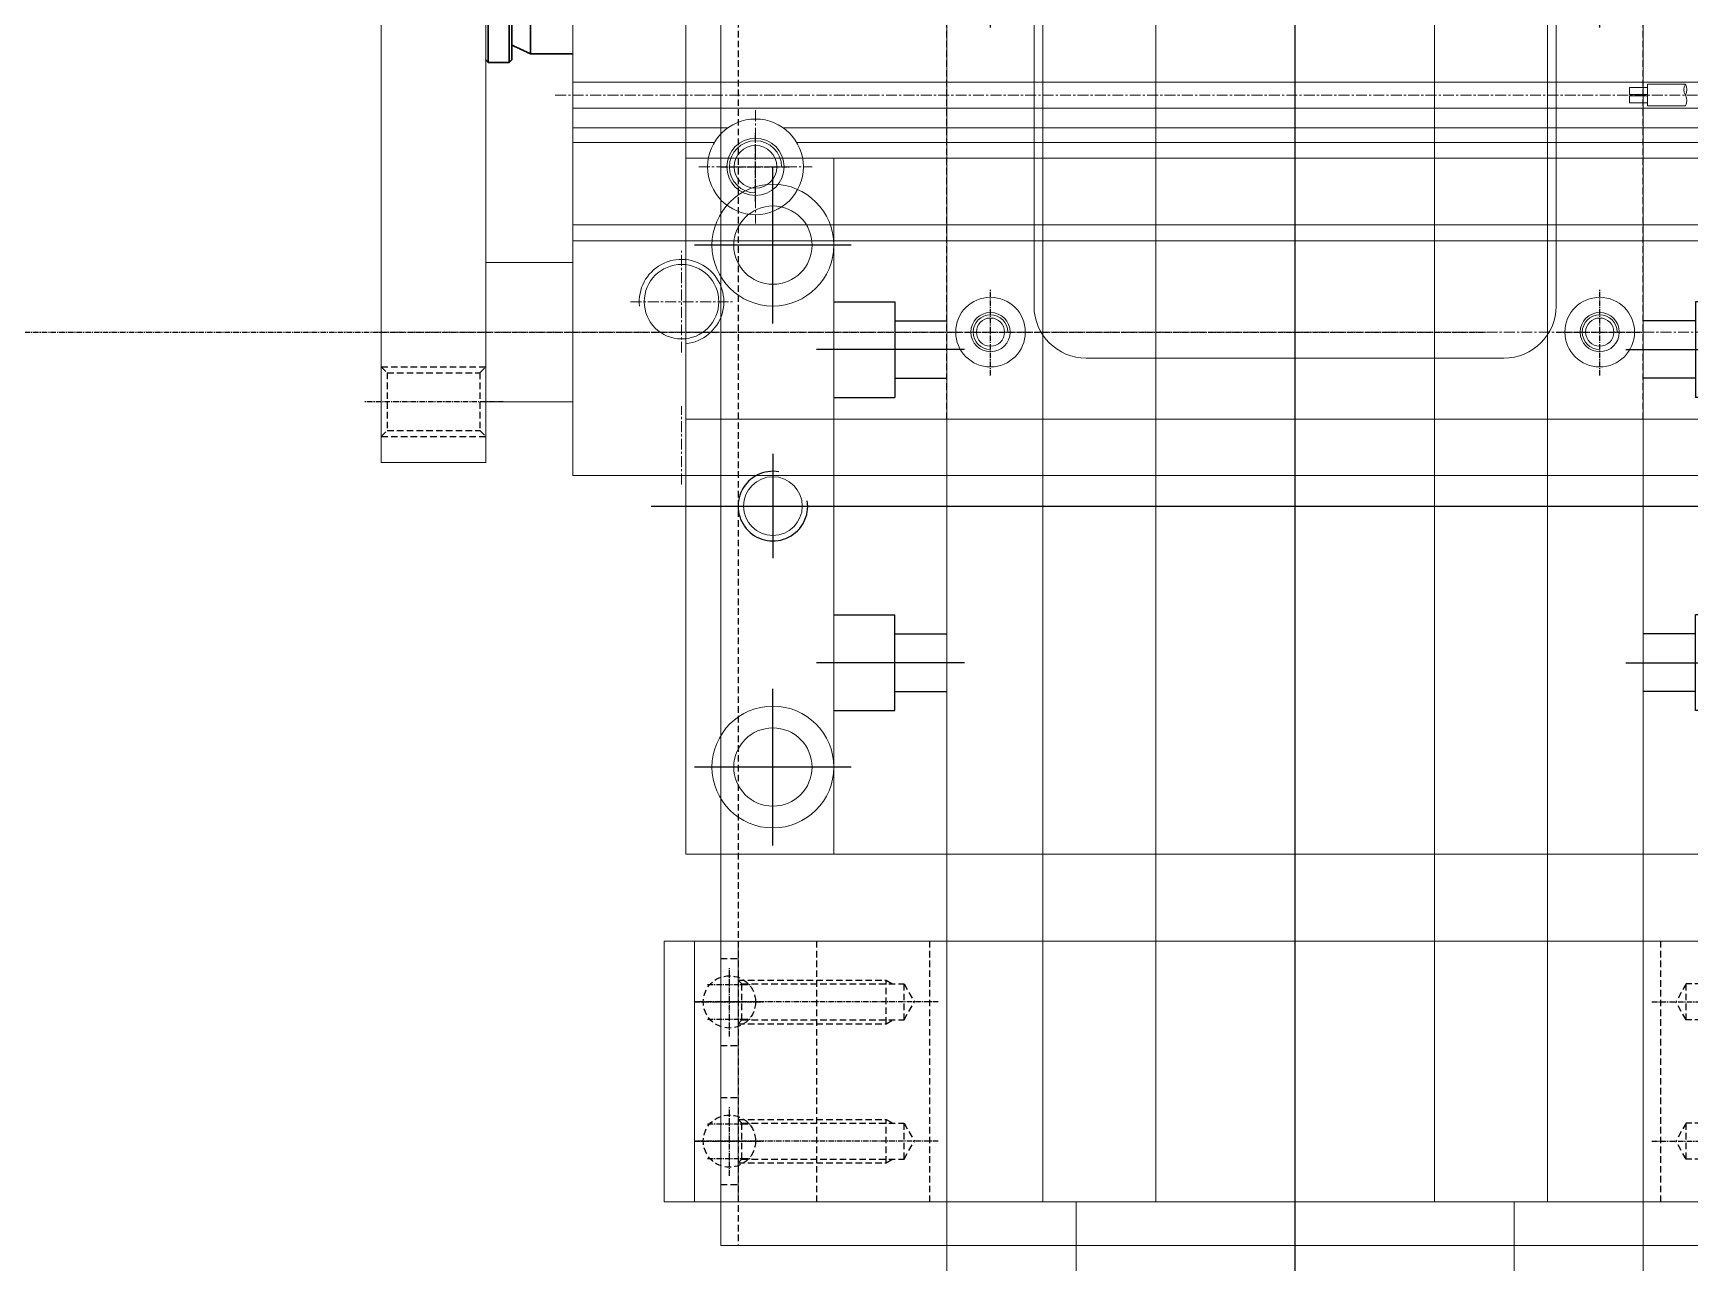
# Model space of a CAD drawing. Header units: millimetres. Extents: x -32759 to 129432, y 390 to 54305.
# Drawn here: x 18424.9 to 18615.2, y 24426.2 to 24567.5 of the extents above; entities that cross this region are included whole.
import ezdxf

# ---------------------------------------------------------------- set-up
doc = ezdxf.new("R2010")
doc.units = ezdxf.units.MM
for name, pattern in [('CENTER', [2, 1.25, -0.25, 0.25, -0.25]), ('DASHED', [19.049999999999997, 12.7, -6.35]), ('HIDDEN', [0.375, 0.25, -0.125])]:
    doc.linetypes.add(name, pattern=pattern)
for name, color, linetype in [('1', 20, 'Continuous'), ('2', 2, 'DASHED'), ('4', 102, 'Continuous'), ('CL', 1, 'CENTER'), ('HL', 2, 'HIDDEN')]:
    doc.layers.add(name, color=color, linetype=linetype)
doc.layers.add('_BODY', color=7, linetype='Continuous', lineweight=13)

# ---------------------------------------------------------------- blocks, each defined once
blk = doc.blocks.new('A$C47CB2BA3')
at = {"color": 150}
for p, q in [((3.999995988277078, 79.99999733474759), (3.999995988277078, -2.6652560337e-06)), ((143.9999959882771, 79.99999733474395), (3.999995988277078, 79.99999733474395)), ((20.99999598827708, 79.99999733474395), (20.99999598827708, -2.6652560337e-06)), ((33.99999598827708, 79.99999733474395), (33.99999598827708, -2.6652560337e-06)), ((113.9999959882771, 79.99999733474395), (113.9999959882771, -2.6652560337e-06)), ((126.999995988277, 79.99999733474395), (126.999995988277, -2.6652560337e-06)), ((143.9999959882771, 79.99999733474759), (143.9999959882752, -2.6652560337e-06)), ((143.9999959882771, -2.6652560337e-06), (3.999995988277078, -2.6652560337e-06))]:
    blk.add_line(p, q, dxfattribs=at)
for centre, radius in [((13.99999598827708, 69.99999733474395), 7), ((133.999995988277, 69.99999733474395), 7), ((13.99999598827708, 69.99999733474395), 4.5), ((133.999995988277, 69.99999733474395), 4.5), ((13.99999598827708, 39.99999733474396), 3.375), ((133.999995988277, 39.99999733474761), 3.375), ((13.99999598827708, 9.999997334743966), 7), ((133.999995988277, 9.999997334743966), 7), ((13.99999598827708, 9.999997334743966), 4.5), ((133.999995988277, 9.999997334743966), 4.5)]:
    blk.add_circle(centre, radius, dxfattribs=at)
at = {"layer": '1'}
for p, q in [((73.99999598827708, 79.99999733474395), (73.99999598827708, -2.6652560337e-06)), ((13.99999598827708, 78.99999733474395), (13.99999598827708, 60.99999733474397)), ((133.999995988277, 78.99999733474395), (133.999995988277, 60.99999733474397)), ((22.99999598827708, 69.99999733474395), (4.999995988277078, 69.99999733474395)), ((124.9999959882771, 69.99999733474395), (142.9999959882771, 69.99999733474395)), ((35.99999598827708, 57.99999733474397), (18.99999598827526, 57.99999733474397)), ((35.99999598827526, 57.99999733474397), (18.99999598827526, 57.99999733474397)), ((111.9999959882807, 57.99999733474397), (128.9999959882807, 57.99999733474397)), ((111.9999959882807, 57.99999733474397), (128.9999959882807, 57.99999733474397)), ((13.99999598827708, 33.99999733474397), (13.99999598827708, 45.99999733474397)), ((133.999995988277, 33.99999733474761), (133.999995988277, 45.9999973347476)), ((147.9999959882771, 39.99999733474396), (-4.0117229219e-06, 39.99999733474396)), ((35.99999598827708, 21.99999733474397), (18.99999598827526, 21.99999733474397)), ((35.99999598827526, 21.99999733474397), (18.99999598827526, 21.99999733474397)), ((111.9999959882807, 21.99999733474397), (128.9999959882807, 21.99999733474397)), ((111.9999959882807, 21.99999733474397), (128.9999959882807, 21.99999733474397)), ((13.99999598827708, 18.99999733474396), (13.99999598827708, 0.9999973347439663)), ((133.999995988277, 18.99999733474396), (133.999995988277, 0.9999973347439663)), ((22.99999598827708, 9.999997334743966), (4.999995988277078, 9.999997334743966)), ((124.9999959882771, 9.999997334743966), (142.9999959882771, 9.999997334743966))]:
    blk.add_line(p, q, dxfattribs=at)
at = {"layer": '2'}
for p, q in [((20.99999598827708, 63.49999733474397), (27.99999598827708, 63.49999733474397)), ((27.99999598827708, 63.49999733474397), (27.99999598827708, 52.49999733474396)), ((119.9999959882807, 63.49999733474397), (119.9999959882807, 52.49999733474396)), ((126.9999959882807, 63.49999733474397), (119.9999959882807, 63.49999733474397)), ((27.99999598827708, 61.29999733474687), (33.99999598827526, 61.29999733474687)), ((119.9999959882807, 61.29999733474687), (113.9999959882807, 61.29999733474687)), ((27.99999598827708, 54.69999733474105), (33.99999598827526, 54.69999733474105)), ((119.9999959882807, 54.69999733474105), (113.9999959882807, 54.69999733474105)), ((20.99999598827708, 52.49999733474396), (27.99999598827708, 52.49999733474396)), ((126.9999959882807, 52.49999733474396), (119.9999959882807, 52.49999733474396)), ((20.99999598827708, 27.49999733474397), (27.99999598827708, 27.49999733474397)), ((27.99999598827708, 16.49999733474396), (27.99999598827708, 27.49999733474397)), ((119.9999959882807, 16.49999733474396), (119.9999959882807, 27.49999733474397)), ((126.9999959882807, 27.49999733474397), (119.9999959882807, 27.49999733474397)), ((27.99999598827708, 25.29999733474688), (33.99999598827526, 25.29999733474688)), ((119.9999959882807, 25.29999733474688), (113.9999959882807, 25.29999733474688)), ((27.99999598827708, 18.69999733474105), (33.99999598827526, 18.69999733474105)), ((119.9999959882807, 18.69999733474105), (113.9999959882807, 18.69999733474105)), ((20.99999598827708, 16.49999733474396), (27.99999598827708, 16.49999733474396)), ((126.9999959882807, 16.49999733474396), (119.9999959882807, 16.49999733474396))]:
    blk.add_line(p, q, dxfattribs=at)
at = {"layer": '4'}
for centre in [(13.99999598827708, 39.99999733474396), (133.999995988277, 39.99999733474761)]:
    blk.add_arc(centre, 4, 260.2684532389634, 188.8135262855529, dxfattribs=at)
blk = doc.blocks.new('5rtyy')
at = {"layer": 'CL', "ltscale": 0.5}
blk.add_line((305808.3879861646, 12182.59587022103), (305792.3879861645, 12182.59587022103), dxfattribs=at)
at = {"layer": 'HL', "ltscale": 3}
for p, q in [((305794.3879861646, 12186.59587022103), (305795.0645686649, 12185.91928772069)), ((305794.3879861646, 12186.59587022103), (305806.3879861645, 12186.59587022103)), ((305795.0645686649, 12185.91928772069), (305795.0645686649, 12179.27245272137)), ((305795.0645686649, 12185.91928772069), (305805.7114036643, 12185.91928772069)), ((305805.7114036643, 12185.91928772069), (305806.3879861645, 12186.59587022103)), ((305805.7114036643, 12185.91928772069), (305805.7114036643, 12179.27245272137)), ((305794.3879861646, 12178.59587022103), (305795.0645686649, 12179.27245272137)), ((305795.0645686649, 12179.27245272137), (305805.7114036643, 12179.27245272137)), ((305805.7114036643, 12179.27245272137), (305806.3879861645, 12178.59587022103)), ((305794.3879861646, 12178.59587022103), (305806.3879861645, 12178.59587022103))]:
    blk.add_line(p, q, dxfattribs=at)
blk = doc.blocks.new('yuityur')
for p, q in [((317600.4812906328, 15101.29679105121), (317437.9812906328, 15101.29679105121)), ((317600.4812906328, 15101.29679105121), (317600.4812906328, 14988.29679301816)), ((317622.4812906328, 15099.79679203468), (317610.4812906328, 15099.79679203468)), ((317610.4812906328, 15099.79679203468), (317610.4812906328, 14989.79679203469)), ((317622.4812906328, 15099.79679203468), (317622.4812906328, 14989.79679203469)), ((317610.4812906328, 15092.79679203469), (317600.4812906328, 15092.79679203469)), ((317610.4812906328, 15076.79679203469), (317600.4812906328, 15076.79679203469)), ((317600.4812906328, 15074.29679126013), (317437.9812906328, 15074.29679126013)), ((317600.4812906328, 15072.47693974935), (317437.9812906328, 15072.47693974935)), ((317574.7473700389, 15062.99679278272), (317460.2152112266, 15062.99679278272)), ((317600.4812906328, 15062.99679278272), (317584.2152112267, 15062.99679278272)), ((317576.3190130998, 15061.29679194528), (317458.6435681657, 15061.29679194528)), ((317600.4812906328, 15061.29679194528), (317582.6435681657, 15061.29679194528)), ((317600.4812906328, 15059.04679204214), (317437.9812906328, 15059.04679204214)), ((317476.9812913867, 15058.79679210174), (317476.9812913867, 15056.29679196763)), ((317600.4812906328, 15056.04679248172), (317437.9812906328, 15056.04679248172))]:
    blk.add_line(p, q)
at = {"color": 2, "linetype": 'CENTER'}
for p, q in [((317587.9812906328, 15102.29679161745), (317587.9812906328, 15093.29679161745)), ((317587.9812906328, 15087.15799831295), (317587.9812906328, 15075.43558378947)), ((317623.4812906328, 15084.79679203468), (317370.4812906328, 15084.79679203468)), ((317593.8424978945, 15081.29679105121), (317582.120083371, 15081.29679105121)), ((317579.4812906328, 15059.29679203469), (317579.4812906328, 15072.29679203468)), ((317585.9812906328, 15065.79679203469), (317572.9812906328, 15065.79679203469)), ((317602.4812906327, 15057.54679203469), (317435.9812906328, 15057.54679203469))]:
    blk.add_line(p, q, dxfattribs=at)
at = {"linetype": 'Continuous'}
for p, q in [((317476.9812913867, 15058.79679210174), (317472.6428924179, 15058.79679210174)), ((317479.049672005, 15058.42679213655), (317476.9812913867, 15058.42679213655)), ((317476.9812913867, 15057.62679212766), (317479.049672005, 15057.62679212766)), ((317476.9812913867, 15057.46679194171), (317479.049672005, 15057.46679194171)), ((317479.049672005, 15057.62679212766), (317479.049672005, 15058.42679213655)), ((317479.049672005, 15057.46679194171), (317479.049672005, 15056.66679193282)), ((317476.9812913867, 15056.29679196763), (317472.6428924179, 15056.29679196763)), ((317479.049672005, 15056.66679193282), (317476.9812913867, 15056.66679193282))]:
    blk.add_line(p, q, dxfattribs=at)
at = {"color": 7, "linetype": 'Continuous', "lineweight": 30}
for p, q in [((317607.4812906328, 15036.09679203469), (317607.4812906328, 15053.49679203468)), ((317607.7812906328, 15053.79679203469), (317607.7812906328, 15035.79679203468)), ((317610.1812906328, 15035.79679203468), (317610.1812906328, 15053.79679203469)), ((317605.3367837122, 15052.79679203469), (317605.3367837122, 15048.66977538088))]:
    blk.add_line(p, q, dxfattribs=at)
for centre, radius in [((317587.9812906328, 15081.29679105121), 4.283), ((317579.4812906328, 15065.79679203469), 5.5), ((317579.4812906328, 15065.79679203469), 3.299999999999999)]:
    blk.add_circle(centre, radius)
at = {"color": 2}
for centre, radius, start, end in [((317587.9812906328, 15081.29679105121), 4.861207261738095, 95.97299735435936, 5.972997358592306), ((317473.7254242307, 15058.17179206821), 1.250000067055226, 150.0000000014246, 209.9999999985754), ((317473.7254242307, 15056.92179200116), 1.250000067055226, 150.0000000014246, 209.9999999985754), ((317471.560360605, 15056.92179200116), 1.250000067055226, 330.0000000014246, 29.99999999857542)]:
    blk.add_arc(centre, radius, start, end, dxfattribs=at)
at = {"color": 7, "linetype": 'Continuous', "lineweight": 30}
for points in [[(317607.7812906328, 15053.79679203469), (317607.4812906328, 15053.49679203468)], [(317610.1812906328, 15053.79679203469), (317607.7812906328, 15053.79679203469)], [(317610.1812906328, 15053.79679203469), (317610.4812906328, 15053.49679203468)], [(317605.3367837122, 15052.79679203469), (317600.4812906328, 15052.79679203469)], [(317607.4812906328, 15051.79679203469), (317605.3367837122, 15052.79679203469)]]:
    blk.add_open_spline(points, degree=1, dxfattribs=at)
at = {"layer": 'CL', "ltscale": 0.5}
blk.add_line((317748.4812906328, 15084.79679203468), (317495.4812906328, 15084.79679203468), dxfattribs=at)
at = {"color": 1, "ltscale": 0.5, "rotation": 180}
blk.add_blockref('5rtyy', (623416.8692767973, 27275.39266225568), dxfattribs=at)
blk = doc.blocks.new('yuire')
at = {"ltscale": 0.5}
blk.add_circle((309666.9026595243, 37015.0765861217), 2.458733999999999, dxfattribs=at)
at = {"color": 1, "ltscale": 0.5}
blk.add_arc((309666.9026595243, 37015.0765861217), 3, 270, 180, dxfattribs=at)
at = {"layer": 'CL', "ltscale": 0.5}
for p, q in [((309666.9026595243, 37019.07658612169), (309666.9026595243, 37011.0765861217)), ((309662.9026595242, 37015.0765861217), (309670.9026595243, 37015.0765861217))]:
    blk.add_line(p, q, dxfattribs=at)
blk = doc.blocks.new('uyiowe')
at = {"ltscale": 0.5}
for radius in [4, 2.25]:
    blk.add_circle((309621.9492393732, 36922.16008243337), radius, dxfattribs=at)
at = {"layer": 'CL', "ltscale": 0.5}
for p, q in [((309621.9492393732, 36927.16008243337), (309621.9492393732, 36917.16008243338)), ((309616.9492393733, 36922.16008243337), (309626.9492393732, 36922.16008243337))]:
    blk.add_line(p, q, dxfattribs=at)
blk = doc.blocks.new('tituyt')
at = {"ltscale": 0.5}
for p, q in [((311409.1606329897, 38426.71802375285), (311409.1606329897, 38286.71802375279)), ((311409.1606329897, 38426.71802375285), (311519.1606310228, 38426.71802375285)), ((311519.1606310228, 38426.71802375285), (311519.1606310228, 38286.71802375279)), ((311409.1606329897, 38286.71802375279), (311519.1606310228, 38286.71802375275))]:
    blk.add_line(p, q, dxfattribs=at)
at = {"layer": 'CL', "ltscale": 0.5}
blk.add_line((311406.1606329896, 38356.71802375282), (311522.1606310228, 38356.71802375282), dxfattribs=at)
at = {"layer": 'HL', "ltscale": 3}
for p, q in [((311409.1606329897, 38396.71802375286), (311519.1606310228, 38396.71802375286)), ((311409.1606329897, 38316.71802375286), (311519.1606310228, 38316.71802375286))]:
    blk.add_line(p, q, dxfattribs=at)
for name, p in [('yuire', (1771.257972481951, 1403.641437630845)), ('yuire', (1813.257972481952, 1403.641437630845)), ('uyiowe', (1797.211392632976, 1469.557941319363)), ('uyiowe', (1837.211392632976, 1469.557941319363)), ('uyiowe', (1877.211392632976, 1469.557941319363)), ('uyiowe', (1797.211392632976, 1399.557941319421)), ('uyiowe', (1837.211392632976, 1399.557941319421)), ('uyiowe', (1877.211392632976, 1399.557941319421)), ('yuire', (1771.257972481951, 1279.64143763137)), ('yuire', (1813.257972481952, 1279.64143763137))]:
    blk.add_blockref(name, p)
blk = doc.blocks.new('7swew')
at = {"ltscale": 0.5}
blk.add_circle((309624.0273981653, 36940.4784554895), 1.6211138, dxfattribs=at)
at = {"color": 1, "ltscale": 0.5}
blk.add_arc((309624.0273981653, 36940.4784554895), 2, 270, 180, dxfattribs=at)
at = {"layer": 'CL', "ltscale": 0.5}
for p, q in [((309624.0273981653, 36943.4784554895), (309624.0273981653, 36937.4784554895)), ((309621.0273981653, 36940.4784554895), (309627.0273981653, 36940.4784554895))]:
    blk.add_line(p, q, dxfattribs=at)
blk = doc.blocks.new('yuirye')
at = {"ltscale": 0.5}
for p, q in [((311399.246299404, 25374.06701517463), (310699.2463013707, 25374.06701517463)), ((310699.2463013707, 25374.06701517462), (310699.2463013707, 25294.06701517456)), ((311386.2462994041, 25364.06701517462), (310712.2463013708, 25364.06701517462)), ((310706.2463013708, 25358.06701517462), (310706.2463013708, 25310.06701517456)), ((311386.2462994041, 25304.06701517456), (310712.2463013708, 25304.06701517456)), ((311399.2462994041, 25294.06701517456), (310699.2463013707, 25294.06701517456))]:
    blk.add_line(p, q, dxfattribs=at)
for centre, start, end in [((310712.2463013708, 25358.06701517462), 90, 180), ((310712.2463013708, 25310.06701517456), 180, 270)]:
    blk.add_arc(centre, 6, start, end, dxfattribs=at)
at = {"layer": 'CL', "ltscale": 0.5}
blk.add_line((310694.2463013707, 25334.06701517459), (311404.2462994041, 25334.06701517459), dxfattribs=at)
for p in [(1085.218902221997, -11571.41144031496), (1085.218902221997, -11641.4114403149)]:
    blk.add_blockref('7swew', p)
blk = doc.blocks.new('f78iy')
at = {"layer": 'CL', "ltscale": 0.5}
for p, q in [((312941.8509451241, 25995.17623510765), (312941.8509451241, 26003.1762351077)), ((312939.8509451241, 25996.67623510765), (312939.8509451241, 26001.6762351077)), ((312943.8509451242, 25996.67623510765), (312943.8509451242, 26001.6762351077))]:
    blk.add_line(p, q, dxfattribs=at)
at = {"layer": 'HL', "ltscale": 3}
for p, q in [((312936.8509451241, 25998.17623510765), (312936.8509451242, 26000.1762351077)), ((312946.8509451241, 25998.17623510765), (312946.8509451241, 26000.1762351077))]:
    blk.add_line(p, q, dxfattribs=at)
blk = doc.blocks.new('uyiret')
at = {"color": 6, "ltscale": 0.5}
for p in [(314179.8509451241, 26130.17623510765), (312929.8509451241, 25998.17623510765)]:
    blk.add_line(p, (312929.8509451241, 26130.17623510765), dxfattribs=at)
at = {"layer": 'HL', "ltscale": 3}
blk.add_line((314179.8509451241, 26128.17623510759), (312929.8509451241, 26128.17623510759), dxfattribs=at)
at = {"color": 6, "xscale": -1, "rotation": 180}
for p in [(0, 52128.35247021529), (16, 52128.35247021529)]:
    blk.add_blockref('f78iy', p, dxfattribs=at)
blk = doc.blocks.new('uitrtut')
at = {"layer": 'CL', "ltscale": 0.5}
for p, q in [((315044.850567129, 26081.25090619823), (315044.850567129, 26073.29461537401)), ((315040.8724217169, 26077.27276078612), (315048.8287125411, 26077.27276078612))]:
    blk.add_line(p, q, dxfattribs=at)
at = {"layer": 'HL', "ltscale": 3}
blk.add_circle((315044.850567129, 26077.27276078612), 3, dxfattribs=at)
blk = doc.blocks.new('t8reey')
at = {"layer": 'CL', "ltscale": 0.5}
blk.add_line((315050.8355124537, 26049.7985901963), (315025.8355124537, 26049.7985901963), dxfattribs=at)
at = {"layer": 'HL', "ltscale": 3}
for p, q in [((315027.8355124537, 26052.2985901963), (315028.268525254, 26051.865577396)), ((315027.8355124537, 26052.2985901963), (315044.8355124537, 26052.2985901963)), ((315028.268525254, 26051.865577396), (315028.268525254, 26047.73160299659)), ((315028.268525254, 26051.865577396), (315046.9024996534, 26051.865577396)), ((315044.8355124537, 26052.2985901963), (315044.8355124537, 26047.2985901963)), ((315044.8355124537, 26052.2985901963), (315045.5854906235, 26051.865577396)), ((315046.9024996534, 26051.865577396), (315046.9024996534, 26047.73160299659)), ((315046.9024996534, 26051.865577396), (315048.0959780626, 26049.7985901963)), ((315046.9024996534, 26047.73160299659), (315048.0959780626, 26049.7985901963)), ((315027.8355124537, 26047.2985901963), (315028.268525254, 26047.73160299659)), ((315027.8355124537, 26047.2985901963), (315044.8355124537, 26047.2985901963)), ((315028.268525254, 26047.73160299659), (315046.9024996534, 26047.73160299659)), ((315044.8355124537, 26047.2985901963), (315045.5854906235, 26047.73160299659))]:
    blk.add_line(p, q, dxfattribs=at)
blk = doc.blocks.new('t76rtyr')
at = {"ltscale": 0.5}
for p, q in [((314535.7391178384, 25980.96022302279), (314535.7391178384, 26010.9602230228)), ((314680.7391178385, 26010.9602230228), (314535.7391178384, 26010.9602230228)), ((314539.2391178385, 25980.96022302279), (314539.2391178385, 26010.9602230228)), ((314544.2391178386, 25980.96022302279), (314544.2391178386, 26010.9602230228)), ((314672.2391178385, 25980.9602230228), (314672.2391178384, 26010.9602230228)), ((314677.2391178385, 25980.9602230228), (314677.2391178385, 26010.9602230228)), ((314680.7391178385, 25980.96022302279), (314680.7391178384, 26010.96022302279)), ((314680.7391178385, 25980.96022302279), (314535.7391178384, 25980.96022302279))]:
    blk.add_line(p, q, dxfattribs=at)
at = {"layer": 'CL', "ltscale": 0.5}
blk.add_line((314608.2391178385, 26013.96022302279), (314608.2391178385, 25977.96022302279), dxfattribs=at)
at = {"layer": 'HL', "ltscale": 3}
for p, q in [((314553.2391178385, 25980.96022302279), (314553.2391178385, 26010.9602230228)), ((314566.2391178385, 25980.96022302279), (314566.2391178385, 26010.9602230228)), ((314650.2391178384, 25980.96022302279), (314650.2391178384, 26010.9602230228)), ((314663.2391178386, 25980.96022302279), (314663.2391178385, 26010.9602230228))]:
    blk.add_line(p, q, dxfattribs=at)
for name, p in [('uitrtut', (-501.6114492905326, -73.31253776326412)), ('uitrtut', (-371.6114492905326, -73.31253776326412)), ('t8reey', (-483.5963944935356, -45.83836864052017)), ('uitrtut', (-501.6114492905326, -89.31253776326412)), ('uitrtut', (-371.6114492905326, -89.31253776326412)), ('t8reey', (-483.596394493652, -61.83836864052017))]:
    blk.add_blockref(name, p)
at = {"xscale": -1, "rotation": 359.9999999997329}
for p in [(629700.0746301706, -45.83836864191715), (629700.0746301706, -61.83836864191715)]:
    blk.add_blockref('t8reey', p, dxfattribs=at)
blk = doc.blocks.new('76irytr')
at = {"color": 0, "linetype": 'Continuous', "lineweight": 15}
for p, q in [((312934.8509451241, 30375.40740340608), (312844.8509451242, 30375.40740340608)), ((312934.8509451241, 30375.40740340608), (312934.8509451241, 30295.40740340608)), ((312934.8509451241, 30375.40740251201), (312934.8509451241, 30374.40740048545)), ((312934.8509451241, 30374.40740048545), (312934.8509451241, 30370.40740355509)), ((312934.8509451241, 30364.40740257161), (312934.8509451241, 30370.40740355509)), ((312934.8509451241, 30364.40740257161), (312934.8509451241, 30362.30740055102)), ((312934.8509451241, 30362.30740055102), (312934.8509451241, 30355.9074114229)), ((312934.8509451241, 30355.9074114229), (312934.8509451241, 30351.15740552204)), ((312934.8509451241, 30351.15740552204), (312934.8509451241, 30350.40740493345)), ((312934.8509451241, 30350.4074030708), (312934.8509451241, 30345.40740411388)), ((312934.8509451241, 30324.40740532833), (312934.8509451241, 30345.40740411388)), ((312934.8509451241, 30320.40740374135), (312934.8509451241, 30324.40740532833)), ((312934.8509451241, 30320.40740467268), (312934.8509451241, 30319.6574050154)), ((312934.8509451241, 30314.90741029041), (312934.8509451241, 30319.6574050154)), ((312934.8509451241, 30308.50740626114), (312934.8509451241, 30314.90741029041)), ((312934.8509451241, 30306.40740424054), (312934.8509451241, 30308.50740626114)), ((312934.8509451241, 30306.40740424054), (312934.8509451241, 30300.40740325706)), ((312934.8509451241, 30300.40740325706), (312934.8509451241, 30296.40740632671)), ((312934.8509451241, 30295.40740340608), (312844.8509451242, 30295.40740340608)), ((312934.8509451241, 30295.40740430015), (312934.8509451241, 30296.40740632671))]:
    blk.add_line(p, q, dxfattribs=at)
at = {"color": 7, "linetype": 'Continuous', "lineweight": 15}
for p, q in [((312934.8509451241, 30375.40740251201), (314134.8509451241, 30375.40740251201)), ((312984.8509451242, 30364.40740257161), (312934.8509451241, 30364.40740257161)), ((312984.8509451242, 30364.40740257161), (314134.8509451241, 30364.40740257161)), ((312984.8509451242, 30351.40664420682), (312934.8509451241, 30351.40664420682)), ((314134.8509451241, 30351.40664420682), (312984.8509451242, 30351.40664420682)), ((312984.8509451242, 30319.40816446798), (312934.8509451241, 30319.40816446798)), ((312984.8509451242, 30319.40816446798), (314134.8509451241, 30319.40816446798)), ((312984.8509451242, 30306.40740424054), (312934.8509451241, 30306.40740424054)), ((312984.8509451242, 30306.40740424054), (314134.8509451241, 30306.40740424054)), ((312934.8509451241, 30295.40740430015), (314134.8509451241, 30295.40740430015)), ((312984.8509451242, 30295.40740430015), (312934.8509451241, 30295.40740340608))]:
    blk.add_line(p, q, dxfattribs=at)
at = {"color": 0}
for p, q in [((312844.8509451242, 30360.58179507058), (312934.8509451241, 30360.58179507058)), ((312839.8509451242, 30335.40740340608), (312939.8509451242, 30335.40740340608)), ((312844.8509451242, 30310.23301174157), (312934.8509451241, 30310.23301174157))]:
    blk.add_line(p, q, dxfattribs=at)
at = {"layer": '1', "ltscale": 3}
blk.add_line((312863.7443713369, 30335.40740340608), (314130.9575189113, 30335.40740340608), dxfattribs=at)
at = {"layer": '1'}
blk.add_line((312873.3021479453, 30335.40740340608), (314144.8509451241, 30335.40740340608), dxfattribs=at)
at = {"rotation": 90}
for name, p in [('yuityur', (328119.6477371589, -287182.073887227)), ('A$C47CB2BA3', (313054.850942459, 30261.4074074178))]:
    blk.add_blockref(name, p, dxfattribs=at)
at = {"color": 6, "rotation": 90}
blk.add_blockref('t76rtyr', (338945.811168147, -284272.8317144325), dxfattribs=at)
at = {"color": 6}
for name, p in [('uyiret', (1.164153218269348e-10, 4271.231168298429)), ('yuirye', (2325.604644736915, 5001.340388231423))]:
    blk.add_blockref(name, p, dxfattribs=at)
blk.add_blockref('tituyt', (1615.690313118044, -8021.310620346771))
blk = doc.blocks.new('sdfgsdfgcxvxbxcv')
at = {"rotation": 90}
blk.add_blockref('76irytr', (297249.1848438207, -175781.7223451687), dxfattribs=at)

msp = doc.modelspace()

# ---------------------------------------------------------------- block references
at = {"layer": '_BODY'}
msp.add_blockref('sdfgsdfgcxvxbxcv', (-248343.9117431091, -112719.9742592663), dxfattribs=at)

doc.saveas('drawing.dxf')
